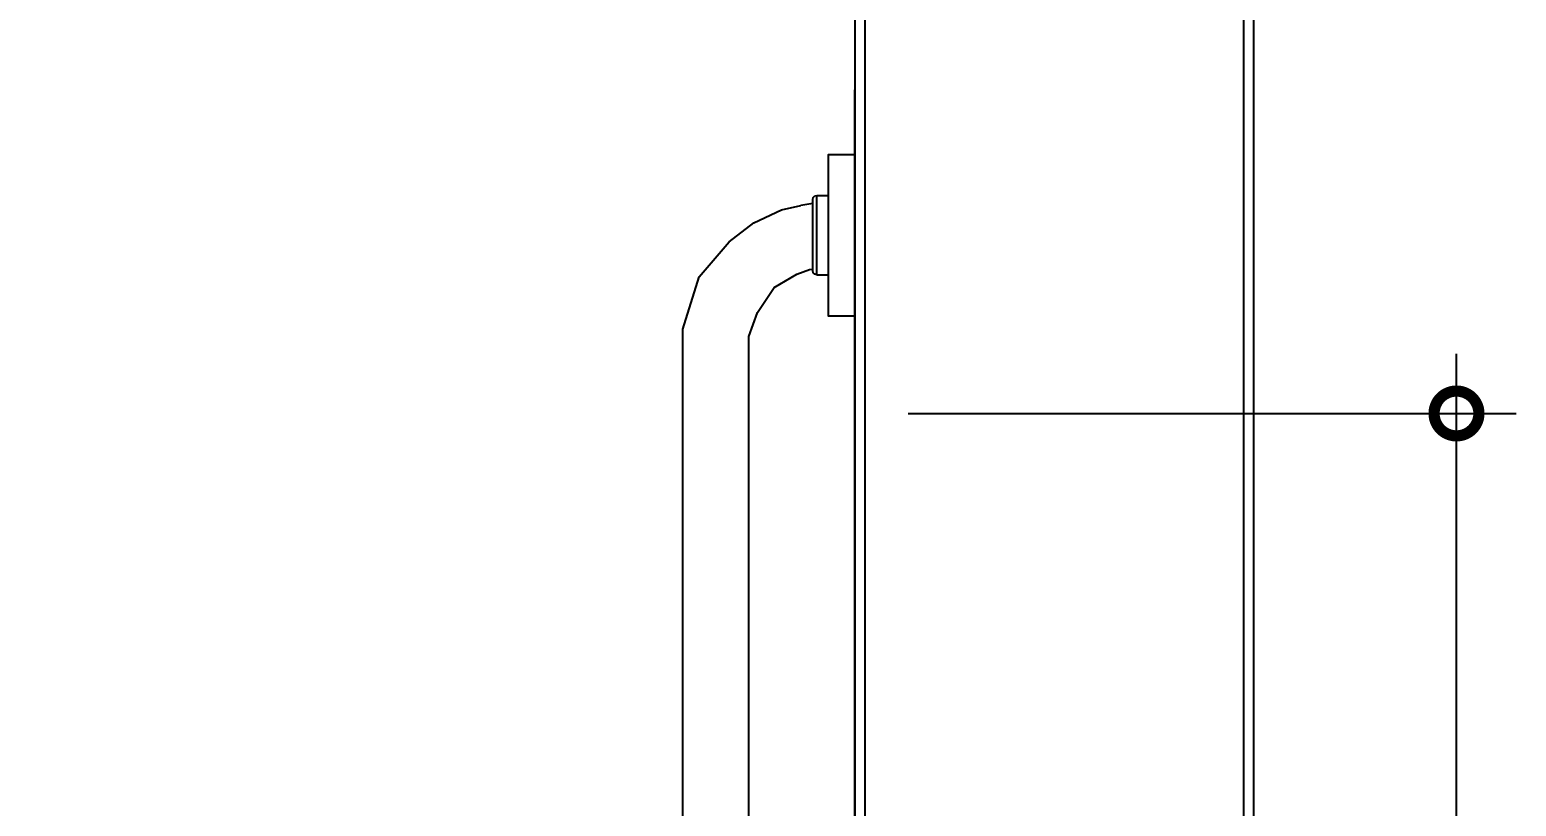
# Model space of a CAD drawing. Header units: metres. Extents: x 3 to 168, y -142 to 28.
# Drawn here: x 62.639 to 63.384, y -120.1 to -119.71 of the extents above; entities that cross this region are included whole.
import ezdxf

# ---------------------------------------------------------------- set-up
doc = ezdxf.new("R2010")
doc.units = ezdxf.units.M
for name, color, linetype in [('ARQ-ALV ACAB', 4, 'Continuous'), ('ARQ-ALV OSSO', 5, 'Continuous'), ('ARQ-DIM', 2, 'Continuous'), ('ARQ-HID', 2, 'Continuous')]:
    doc.layers.add(name, color=color, linetype=linetype)
doc.styles.add('Adesa', font='ARIALN.TTF')
doc.dimstyles.new('ADESA 1-0025', dxfattribs={"dimtxt": 0.05, "dimasz": 0.045, "dimexe": 0.03, "dimexo": 0.04, "dimgap": 0.02, "dimtad": 1, "dimtoh": 1, "dimdec": 0, "dimlfac": 100, "dimzin": 4, "dimtxsty": 'Adesa', "dimblk": 'DOTSMALL', "dimcen": 1, "dimdle": 0.03, "dimclrd": 1, "dimclre": 1, "dimclrt": 256, "dimazin": 1, "dimtm": 1e-09, "dimtfac": 1, "dimtdec": 0, "dimtix": 1, "dimtmove": 2, "dimatfit": 0, "dimldrblk": 'DOTSMALL', "dimfxl": 0.8, "dimtvp": 2, "dimtolj": 1, "dimtzin": 0, "dimarcsym": 0})

# ---------------------------------------------------------------- blocks, each defined once
blk = doc.blocks.new('VASO SANIT ACESSIVEL')
at = {"color": 1}
blk.add_lwpolyline([(-1.04005, 0), (-0.95882, 0), (-0.95882, -0.0132), (-1.04005, -0.0132)], close=True, dxfattribs=at)
for points in [[(-0.95505, 0), (-0.87382, 0)], [(-1.01948, -0.01907), (-1.01948, -0.0132)], [(-0.97968, -0.01907), (-0.97968, -0.0132)], [(-0.97968, -0.01907), (-1.01948, -0.01907)], [(-1.0192, -0.0201), (-1.01948, -0.01907)], [(-1.01848, -0.02082), (-1.0192, -0.0201)], [(-1.01745, -0.0211), (-1.01848, -0.02082)], [(-0.98171, -0.0211), (-1.01745, -0.0211)], [(-1.01535, -0.0211), (-1.01446, -0.0271)], [(-0.98224, -0.02279), (-0.9825, -0.0211)], [(-0.98068, -0.02082), (-0.98171, -0.0211)], [(-0.97996, -0.0201), (-0.98068, -0.02082)], [(-0.97968, -0.01907), (-0.97996, -0.0201)], [(-1.01215, -0.03676), (-1.01446, -0.0271)], [(-0.97988, -0.02902), (-0.98224, -0.02279)], [(-0.96071, -0.04888), (-0.97328, -0.0405), (-0.97988, -0.02902)], [(-1.00564, -0.05056), (-1.01215, -0.03676)], [(-0.99622, -0.06294), (-1.00564, -0.05056)], [(-0.25794, -0.0532), (-0.94872, -0.0532), (-0.96071, -0.04888)], [(-0.25794, -0.0862), (-0.95225, -0.0862), (-0.97859, -0.07811), (-0.99622, -0.06294)]]:
    blk.add_lwpolyline(points, dxfattribs=at)
at = {"layer": 'ARQ-HID'}
blk.add_lwpolyline([(0, 0), (-1.07248, 0)], dxfattribs=at)
blk = doc.blocks.new('_DotSmall')
at = {"color": 0, "linetype": 'ByBlock', "const_width": 0.5}
blk.add_lwpolyline([(-0.0625, 0, 1), (0.0625, 0, 1)], format="xyb", close=True, dxfattribs=at)
blk = doc.blocks.new('*D557')
at = {"layer": 'ARQ-DIM', "color": 1, "lineweight": -2, "transparency": 16777216}
for p, q in [((63.3544, -120.64206), (63.3544, -119.87301)), ((63.07928, -119.90301), (63.3844, -119.90301)), ((63.09248, -120.61206), (63.3844, -120.61206))]:
    blk.add_line(p, q, dxfattribs=at)
at = {"layer": 'Defpoints', "color": 0, "transparency": 16777216}
for p in [(63.03928, -119.90301, -0.0001), (63.3544, -119.90301), (63.05248, -120.61206, -0.0001)]:
    blk.add_point(p, dxfattribs=at)
at = {"layer": 'ARQ-DIM', "color": 1, "lineweight": -2, "transparency": 16777216, "xscale": 0.045, "yscale": 0.045, "zscale": 0.045}
for p, rotation in [((63.3544, -119.90301), 90), ((63.3544, -120.61206), 270)]:
    blk.add_blockref('_DotSmall', p, dxfattribs=dict(at, rotation=rotation))
at = {"layer": 'ARQ-DIM', "transparency": 16777216, "insert": (63.30924, -120.25754), "char_height": 0.05, "attachment_point": 5, "rotation": 90, "style": 'Adesa'}
blk.add_mtext('\\A1;71 - mín.', dxfattribs=at)
blk = doc.blocks.new('AREAS MOLHADAS')
at = {"layer": 'ARQ-ALV ACAB'}
blk.add_line((63.25248, -118.54032), (63.25248, -121.00807, 0), dxfattribs=at)
at = {"layer": 'ARQ-ALV ACAB', "elevation": 0}
blk.add_lwpolyline([(60.85748, -119.86807), (60.85748, -118.69032), (62.99248, -118.69032), (62.99248, -119.25032), (63.05248, -119.25027), (63.05248, -120.81302), (60.85748, -120.81307), (60.85748, -120.73807)], dxfattribs=at)
at = {"layer": 'ARQ-ALV OSSO'}
blk.add_line((63.24748, -118.54532), (63.24748, -121.00807, 0), dxfattribs=at)
at = {"layer": 'ARQ-ALV OSSO', "elevation": 0}
blk.add_lwpolyline([(63.05748, -119.24527), (63.05748, -120.81802), (60.85248, -120.81807), (60.85248, -120.76807)], dxfattribs=at)
at = {"layer": 'ARQ-HID', "rotation": 270}
blk.add_blockref('VASO SANIT ACESSIVEL', (63.05248, -120.81302, 0), dxfattribs=at)
at = {"layer": 'ARQ-DIM'}
dim = blk.add_linear_dim(base=(63.3544, -119.90301, 0.0001), p1=(63.05248, -120.61206, 0), p2=(63.03928, -119.90301), angle=270, text='<> - mín.', dimstyle='ADESA 1-0025', dxfattribs=at)
dim.commit()
dim.dimension.update_dxf_attribs({"geometry": '*D557', "text_midpoint": (63.30924, -120.25754, 0.0001)})

msp = doc.modelspace()

# ---------------------------------------------------------------- block references
msp.add_blockref('AREAS MOLHADAS', (0, 0))

doc.saveas('drawing.dxf')
